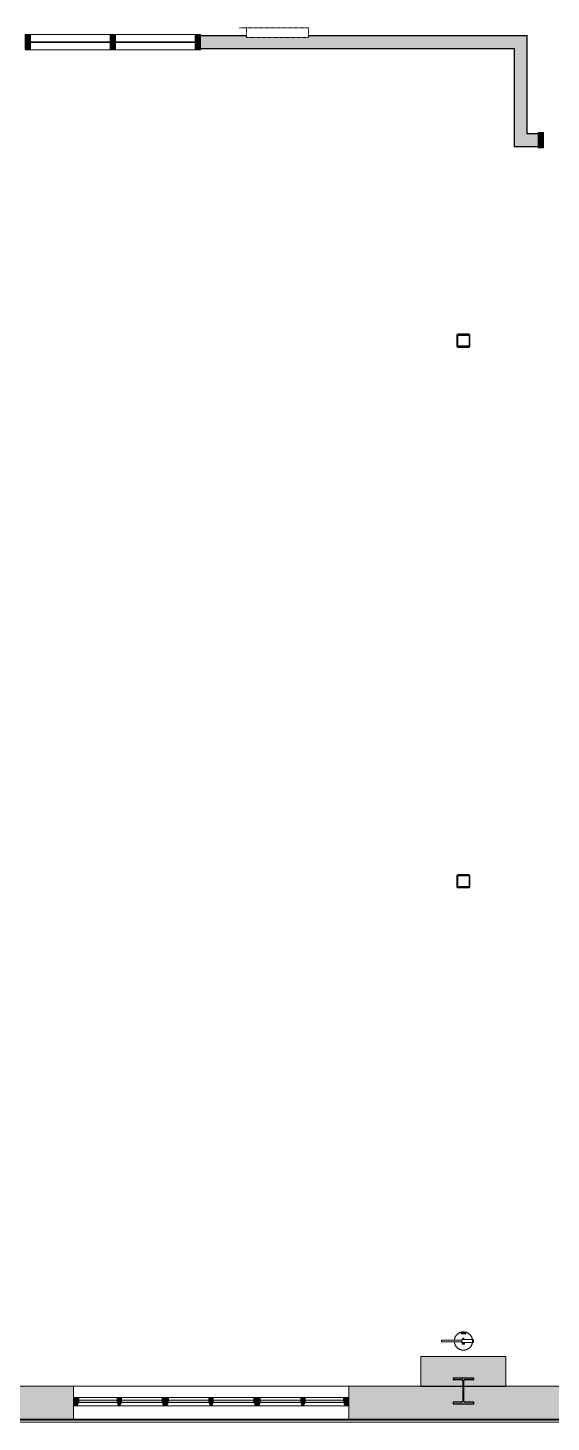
# Model space of a CAD drawing. Header units: inches. Extents: x -3803 to -1421, y -3454 to -210.
# Drawn here: x -2978 to -2774, y -3451 to -2909 of the extents above; entities that cross this region are included whole.
import ezdxf

# ---------------------------------------------------------------- set-up
doc = ezdxf.new("R2010")
doc.units = ezdxf.units.IN
doc.header["$MEASUREMENT"] = 0
doc.linetypes.add('Hidden Equipment- BSALS', pattern=[0.0625, 0.03125, -0.03125])
doc.linetypes.add('Hidden Equipment- LTP', pattern=[0.0625, 0.03125, -0.03125])
for name, color, linetype, lineweight in [('A-GLAZ-CURT', 52, 'Continuous', 13), ('A-GLAZ-CWMG', 51, 'Continuous', 13), ('A-WALL', 113, 'Continuous', 13), ('A-WALL-PATT', 111, 'Continuous', 13), ('I-WALL', 2, 'Continuous', 13), ('Q-CASE', 31, 'Continuous', 13), ('Q-SPCQ', 91, 'Continuous', 13), ('S-COLS', 52, 'Continuous', 13)]:
    doc.layers.add(name, color=color, linetype=linetype, lineweight=lineweight)

# ---------------------------------------------------------------- blocks, each defined once
blk = doc.blocks.new('_STL - Column - W Shape - 2017v1 - W10x39-1327149-DIMENSION PLAN - LEVEL 2 _579_ - 2__ - CAD')
at = {"layer": 'S-COLS'}
blk.add_hatch(color=130, dxfattribs=at).paths.add_polyline_path([(3.99, -4.96), (3.99, -4.43), (0.66, -4.43), (0.31, -4.28), (0.16, -3.93), (0.16, 3.93), (0.31, 4.28), (0.66, 4.43), (3.99, 4.43), (3.99, 4.96), (-4, 4.96), (-4, 4.43), (-0.66, 4.43), (-0.31, 4.28), (-0.16, 3.93), (-0.16, -3.93), (-0.31, -4.28), (-0.66, -4.43), (-4, -4.43), (-4, -4.96)], flags=0)
at = {"layer": 'S-COLS', "color": 253, "lineweight": 25}
for p, q in [((3.99, 4.96), (-4, 4.96)), ((-4, 4.96), (-4, 4.43)), ((-4, 4.43), (-0.66, 4.43)), ((-0.16, 3.93), (-0.16, -3.93)), ((0.16, -3.93), (0.16, 3.93)), ((0.66, 4.43), (3.99, 4.43)), ((3.99, 4.43), (3.99, 4.96)), ((-0.66, -4.43), (-4, -4.43)), ((-4, -4.43), (-4, -4.96)), ((-4, -4.96), (3.99, -4.96)), ((3.99, -4.43), (0.66, -4.43)), ((3.99, -4.96), (3.99, -4.43))]:
    blk.add_line(p, q, dxfattribs=at)
for centre, start, end in [((-0.66, 3.93), 0, 90), ((0.66, 3.93), 90, 180), ((-0.66, -3.93), 270, 0), ((0.66, -3.93), 180, 270)]:
    blk.add_arc(centre, 0.5, start, end, dxfattribs=at)
blk = doc.blocks.new('15830016-STRUCT_MARTINEZ-MOORE_CENTRAL_v2018_rvt-1-DIMENSION PLAN - LEVEL 2 _579_ - 2__ - CAD')
at = {"layer": 'S-COLS', "lineweight": 5}
h = blk.add_hatch(color=50, dxfattribs=at)
h.paths.add_polyline_path([(-2810.46, -3033.14), (-2806.33, -3033.14), (-2806.02, -3033.01), (-2805.9, -3032.71), (-2805.9, -3028.58), (-2806.02, -3028.27), (-2806.33, -3028.14), (-2810.46, -3028.14), (-2810.77, -3028.27), (-2810.9, -3028.58), (-2810.9, -3032.71), (-2810.77, -3033.01)], flags=0)
h.paths.add_polyline_path([(-2810.46, -3032.83), (-2810.55, -3032.79), (-2810.58, -3032.71), (-2810.55, -3028.49), (-2810.46, -3028.45), (-2806.24, -3028.49), (-2806.21, -3028.58), (-2806.24, -3032.79), (-2806.33, -3032.83)], flags=0)
h = blk.add_hatch(color=50, dxfattribs=at)
h.paths.add_polyline_path([(-2806.33, -3243.14), (-2806.02, -3243.01), (-2805.9, -3242.71), (-2805.9, -3238.58), (-2806.02, -3238.27), (-2806.33, -3238.14), (-2810.46, -3238.14), (-2810.77, -3238.27), (-2810.9, -3238.58), (-2810.9, -3242.71), (-2810.77, -3243.01), (-2810.46, -3243.14)], flags=0)
h.paths.add_polyline_path([(-2806.33, -3242.83), (-2810.55, -3242.79), (-2810.58, -3242.71), (-2810.55, -3238.49), (-2810.46, -3238.45), (-2806.24, -3238.49), (-2806.21, -3238.58), (-2806.24, -3242.79)], flags=0)
at = {"layer": 'S-COLS', "color": 253, "lineweight": 25}
for p, q in [((-2810.9, -3028.58), (-2810.9, -3032.71)), ((-2810.58, -3032.71), (-2810.58, -3028.58)), ((-2806.33, -3028.14), (-2810.46, -3028.14)), ((-2810.46, -3028.45), (-2806.33, -3028.45)), ((-2806.33, -3032.83), (-2810.46, -3032.83)), ((-2806.21, -3028.58), (-2806.21, -3032.71)), ((-2805.9, -3032.71), (-2805.9, -3028.58)), ((-2810.46, -3033.14), (-2806.33, -3033.14)), ((-2810.9, -3238.58), (-2810.9, -3242.71)), ((-2810.58, -3242.71), (-2810.58, -3238.58)), ((-2806.33, -3238.14), (-2810.46, -3238.14)), ((-2810.46, -3238.45), (-2806.33, -3238.45)), ((-2806.21, -3238.58), (-2806.21, -3242.71)), ((-2805.9, -3242.71), (-2805.9, -3238.58)), ((-2806.33, -3242.83), (-2810.46, -3242.83)), ((-2810.46, -3243.14), (-2806.33, -3243.14))]:
    blk.add_line(p, q, dxfattribs=at)
for centre, radius, start, end in [((-2810.46, -3028.58), 0.435, 90, 180), ((-2810.46, -3032.71), 0.435, 180, 270), ((-2810.46, -3028.58), 0.123, 90, 180), ((-2810.46, -3032.71), 0.123, 180, 270), ((-2806.33, -3028.58), 0.435, 0, 90), ((-2806.33, -3028.58), 0.123, 0, 90), ((-2806.33, -3032.71), 0.435, 270, 0), ((-2806.33, -3032.71), 0.123, 270, 0), ((-2810.46, -3238.58), 0.435, 90, 180), ((-2810.46, -3238.58), 0.123, 90, 180), ((-2806.33, -3238.58), 0.435, 0, 90), ((-2806.33, -3238.58), 0.123, 0, 90), ((-2810.46, -3242.71), 0.435, 180, 270), ((-2810.46, -3242.71), 0.123, 180, 270), ((-2806.33, -3242.71), 0.435, 270, 0), ((-2806.33, -3242.71), 0.123, 270, 0)]:
    blk.add_arc(centre, radius, start, end, dxfattribs=at)
at = {"color": 250, "lineweight": 13}
blk.add_blockref('_STL - Column - W Shape - 2017v1 - W10x39-1327149-DIMENSION PLAN - LEVEL 2 _579_ - 2__ - CAD', (-2808.4, -3438.64), dxfattribs=at)
blk = doc.blocks.new('Basic Wall _ B3-4 7_8_-BSALS - ___-3567757-DIMENSION PLAN - LEVEL 2 _579_ - 2__ - CAD')
at = {"layer": 'I-WALL', "lineweight": 20}
for p, q in [((-2783.7, -2950.32), (-2783.57, -2950.19)), ((-2779.33, -2950.19), (-2783.57, -2950.19)), ((-2713.4, -2950.19), (-2719.33, -2950.19)), ((-2713.4, -2950.19), (-2713.27, -2950.32))]:
    blk.add_line(p, q, dxfattribs=at)
blk = doc.blocks.new('Basic Wall _ B3-4 7_8_-BSALS - ___-3567756-DIMENSION PLAN - LEVEL 2 _579_ - 2__ - CAD')
at = {"layer": 'I-WALL', "lineweight": 20}
for p, q in [((-2788.7, -2955.32), (-2788.57, -2955.19)), ((-2779.33, -2955.32), (-2788.7, -2955.32)), ((-2708.27, -2955.32), (-2719.33, -2955.32)), ((-2708.4, -2955.19), (-2708.27, -2955.32))]:
    blk.add_line(p, q, dxfattribs=at)
blk = doc.blocks.new('Basic Wall _ B3-4 7_8_-BSALS - ___-3567759-DIMENSION PLAN - LEVEL 2 _579_ - 2__ - CAD')
at = {"layer": 'I-WALL', "lineweight": 20}
for p, q in [((-2783.7, -2912.27), (-2783.57, -2912.14)), ((-2783.57, -2912.14), (-2783.57, -2950.19)), ((-2783.57, -2950.19), (-2783.7, -2950.32))]:
    blk.add_line(p, q, dxfattribs=at)
blk = doc.blocks.new('Basic Wall _ B3-4 7_8_-BSALS - ___-3567758-DIMENSION PLAN - LEVEL 2 _579_ - 2__ - CAD')
at = {"layer": 'I-WALL', "lineweight": 20}
for p, q in [((-2788.7, -2917.27), (-2788.57, -2917.14)), ((-2788.7, -2917.27), (-2788.7, -2955.32)), ((-2788.57, -2955.19), (-2788.7, -2955.32))]:
    blk.add_line(p, q, dxfattribs=at)
blk = doc.blocks.new('level 2 - band2 - level 2 - band-474741-DIMENSION PLAN - LEVEL 2 _579_ - 2__ - CAD')
at = {"layer": 'A-WALL', "lineweight": 20}
for p, q in [((-2614.4, -3450.02), (-3198.4, -3450.02)), ((-2614.4, -3450.77), (-3198.4, -3450.77))]:
    blk.add_line(p, q, dxfattribs=at)
blk = doc.blocks.new('Rectangular Mullion - 2 x 6 interior mullion-383682-DIMENSION PLAN - LEVEL 2 _579_ - 2__ - CAD')
at = {"layer": 'A-GLAZ-CWMG', "lineweight": 9}
blk.add_hatch(color=90, dxfattribs=at).paths.add_polyline_path([(-2, -2.9375), (-2, 2.9375), (0, 2.9375), (0, -2.9375)], flags=0)
at = {"layer": 'A-GLAZ-CWMG', "lineweight": 20}
for p, q in [((-2, 2.9375), (0, 2.9375)), ((-2, -2.9375), (-2, 2.9375)), ((0, 2.9375), (0, -2.9375)), ((0, -2.9375), (-2, -2.9375))]:
    blk.add_line(p, q, dxfattribs=at)
blk = doc.blocks.new('System Panel - interior glazed panels-384497-DIMENSION PLAN - LEVEL 2 _579_ - 2__ - CAD')
at = {"layer": 'A-GLAZ-CURT', "lineweight": 9}
blk.add_hatch(color=90, dxfattribs=at).paths.add_polyline_path([(15.5, -0.13), (15.5, 0.12), (-15.5, 0.12), (-15.5, -0.13), (14.57, -0.13)], flags=0)
at = {"layer": 'A-GLAZ-CURT', "lineweight": 20}
for p, q in [((15.5, 0.12), (-15.5, 0.12)), ((-15.5, 0.12), (-15.5, -0.13)), ((15.5, -0.13), (15.5, 0.12)), ((-15.5, -0.13), (15.5, -0.13))]:
    blk.add_line(p, q, dxfattribs=at)
blk = doc.blocks.new('Rectangular Mullion - 6 x 6 interior mullion-384504-DIMENSION PLAN - LEVEL 2 _579_ - 2__ - CAD')
at = {"layer": 'A-GLAZ-CWMG', "lineweight": 9}
for p, q in [((-2976.57, -2911.77), (-2945.57, -2911.77)), ((-2945.57, -2917.64), (-2976.57, -2917.64))]:
    blk.add_line(p, q, dxfattribs=at)
blk = doc.blocks.new('Rectangular Mullion - 2 x 6 interior mullion-383853-DIMENSION PLAN - LEVEL 2 _579_ - 2__ - CAD')
at = {"layer": 'A-GLAZ-CWMG', "lineweight": 9}
blk.add_hatch(color=90, dxfattribs=at).paths.add_polyline_path([(0, 2.9375), (0, -2.9375), (-2, -2.9375), (-2, 2.9375)], flags=0)
at = {"layer": 'A-GLAZ-CWMG', "lineweight": 20}
for p, q in [((-2, 2.9375), (0, 2.9375)), ((-2, -2.9375), (-2, 2.9375)), ((0, 2.9375), (0, -2.9375)), ((0, -2.9375), (-2, -2.9375))]:
    blk.add_line(p, q, dxfattribs=at)
blk = doc.blocks.new('Rectangular Mullion - 2 x 6 interior mullion-383857-DIMENSION PLAN - LEVEL 2 _579_ - 2__ - CAD')
at = {"layer": 'A-GLAZ-CWMG', "lineweight": 9}
blk.add_hatch(color=90, dxfattribs=at).paths.add_polyline_path([(1, 2.9375), (1, -2.9375), (-1, -2.9375), (-1, 2.9375)], flags=0)
at = {"layer": 'A-GLAZ-CWMG', "lineweight": 20}
for p, q in [((-1, 2.9375), (1, 2.9375)), ((-1, -2.9375), (-1, 2.9375)), ((1, 2.9375), (1, -2.9375)), ((1, -2.9375), (-1, -2.9375))]:
    blk.add_line(p, q, dxfattribs=at)
blk = doc.blocks.new('Equip-Fire_Extinguisher-Bracket-Mnt-BSALS - FEB-235807-DIMENSION PLAN - LEVEL 2 _579_ - 2__ - CAD')
at = {"layer": 'Q-SPCQ', "lineweight": 20}
for p, q in [((-0.89, 3.2), (0.89, 3.2)), ((-0.89, 2.81), (-0.89, 3.2)), ((-0.89, 2.71), (-0.89, 2.81)), ((-0.89, 2.81), (0.89, 2.81)), ((-0.81, 2.81), (-0.81, 2.71)), ((-0.59, -0.59), (-0.59, 0.59)), ((-0.2, 1.1), (-0.2, 0.59)), ((-0.2, 1.1), (0.2, 1.1)), ((-0.19, 1.1), (-0.2, 1.1)), ((0.2, 1.1), (0.19, 1.1)), ((0.2, 0.59), (0.2, 1.1)), ((0.81, 2.71), (0.81, 2.81)), ((0.89, 3.2), (0.89, 2.81)), ((0.89, 2.81), (0.89, 2.71)), ((3.54, 0.59), (3.54, -0.59)), ((3.94, 0.46), (3.94, 0.51)), ((3.94, 0.46), (3.94, -0.46)), ((-0.47, -0.8), (-0.47, -1.27)), ((-0.47, -0.8), (0.47, -0.8)), ((-0.45, -0.8), (-0.47, -0.8)), ((-0.47, -1.27), (-0.45, -1.27)), ((0.47, -1.27), (-0.47, -1.27)), ((-0.2, -0.59), (-0.2, -0.8)), ((0.2, -0.8), (0.2, -0.59)), ((0.47, -0.8), (0.45, -0.8)), ((0.45, -1.27), (0.47, -1.27)), ((0.47, -1.27), (0.47, -0.8)), ((3.94, -0.51), (3.94, -0.46))]:
    blk.add_line(p, q, dxfattribs=at)
at = {"layer": 'Q-SPCQ', "lineweight": 20, "flags": 128}
for points in [[(-8.22, -0.35), (-8.29, -0.35), (-8.36, -0.32), (-8.43, -0.28), (-8.48, -0.23), (-8.52, -0.17), (-8.55, -0.1), (-8.57, -0.03), (-8.57, 0.04), (-8.55, 0.12), (-8.52, 0.19), (-8.47, 0.25), (-8.42, 0.29), (-8.37, 0.32), (-8.29, 0.35), (-8.22, 0.35)], [(-0.59, 0.35), (-2.13, 0.35), (-3.61, 0.35), (-4.89, 0.35), (-5.96, 0.35), (-6.82, 0.35), (-7.47, 0.35), (-7.92, 0.35), (-8.17, 0.35), (-8.2, 0.35), (-8.03, 0.35)], [(-8.03, 0.35), (-8.2, 0.35), (-8.17, 0.35), (-7.92, 0.35), (-7.47, 0.35), (-6.82, 0.35), (-5.96, 0.35), (-4.89, 0.35), (-3.61, 0.35), (-2.13, 0.35), (-0.59, 0.35)], [(3.49, 0.59), (3.47, 0.7), (3.44, 0.84), (3.41, 0.98), (3.36, 1.11), (3.32, 1.25), (3.26, 1.38), (3.21, 1.51), (3.14, 1.64), (3.07, 1.76), (3, 1.88), (2.92, 2), (2.84, 2.12), (2.76, 2.23), (2.66, 2.34), (2.57, 2.44), (2.47, 2.54), (2.37, 2.64), (2.26, 2.73), (2.15, 2.82), (2.03, 2.9), (1.91, 2.98), (1.79, 3.06), (1.67, 3.13), (1.54, 3.19), (1.41, 3.25), (1.28, 3.3), (1.15, 3.35), (1.02, 3.39), (0.88, 3.43), (0.74, 3.46), (0.6, 3.49), (0.46, 3.51), (0.32, 3.53), (0.18, 3.54), (0.04, 3.54), (-0.1, 3.54), (-0.25, 3.53), (-0.39, 3.52), (-0.53, 3.5), (-0.67, 3.48), (-0.81, 3.45), (-0.94, 3.42), (-1.08, 3.38), (-1.21, 3.33), (-1.34, 3.28), (-1.47, 3.22), (-1.6, 3.16), (-1.73, 3.09), (-1.85, 3.02), (-1.97, 2.95), (-2.09, 2.86), (-2.2, 2.78), (-2.31, 2.69), (-2.41, 2.59), (-2.52, 2.5), (-2.61, 2.39), (-2.71, 2.29), (-2.8, 2.18), (-2.88, 2.06), (-2.96, 1.95), (-3.04, 1.83), (-3.11, 1.7), (-3.17, 1.58), (-3.23, 1.45), (-3.29, 1.32), (-3.34, 1.19), (-3.38, 1.05), (-3.42, 0.92), (-3.46, 0.78), (-3.49, 0.64), (-3.51, 0.5), (-3.53, 0.36)], [(-8.03, -0.35), (-8.2, -0.35), (-8.17, -0.35), (-7.92, -0.35), (-7.47, -0.35), (-6.82, -0.35), (-5.96, -0.35), (-4.89, -0.35), (-3.61, -0.35), (-2.13, -0.35), (-0.59, -0.35)], [(-0.59, -0.35), (-2.13, -0.35), (-3.61, -0.35), (-4.89, -0.35), (-5.96, -0.35), (-6.82, -0.35), (-7.47, -0.35), (-7.92, -0.35), (-8.17, -0.35), (-8.2, -0.35), (-8.03, -0.35)], [(-3.53, -0.35), (-3.52, -0.42), (-3.5, -0.56), (-3.47, -0.7), (-3.44, -0.84), (-3.41, -0.98), (-3.36, -1.11), (-3.32, -1.25), (-3.26, -1.38), (-3.21, -1.51), (-3.14, -1.64), (-3.07, -1.76), (-3, -1.88), (-2.92, -2), (-2.84, -2.12), (-2.76, -2.23), (-2.66, -2.34), (-2.57, -2.44), (-2.47, -2.54), (-2.37, -2.64), (-2.26, -2.73), (-2.15, -2.82), (-2.03, -2.9), (-1.91, -2.98), (-1.79, -3.06), (-1.67, -3.13), (-1.54, -3.19), (-1.41, -3.25), (-1.28, -3.3), (-1.15, -3.35), (-1.02, -3.39), (-0.88, -3.43), (-0.74, -3.46), (-0.6, -3.49), (-0.46, -3.51), (-0.32, -3.53), (-0.18, -3.54), (-0.04, -3.54), (0.1, -3.54), (0.25, -3.53), (0.39, -3.52), (0.53, -3.5), (0.67, -3.48), (0.81, -3.45), (0.94, -3.42), (1.08, -3.38), (1.21, -3.33), (1.34, -3.28), (1.47, -3.22), (1.6, -3.16), (1.73, -3.09), (1.85, -3.02), (1.97, -2.95), (2.09, -2.86), (2.2, -2.78), (2.31, -2.69), (2.41, -2.59), (2.52, -2.5), (2.61, -2.39), (2.71, -2.29), (2.8, -2.18), (2.88, -2.06), (2.96, -1.95), (3.04, -1.83), (3.11, -1.7), (3.17, -1.58), (3.23, -1.45), (3.29, -1.32), (3.34, -1.19), (3.38, -1.05), (3.42, -0.92), (3.46, -0.78), (3.49, -0.64), (3.49, -0.59)]]:
    blk.add_lwpolyline(points, dxfattribs=at)
at = {"layer": 'Q-SPCQ', "lineweight": 20}
for start, end in [(118.4338, 121.2684), (58.8541, 61.3152), (238.8541, 241.3152), (298.4338, 301.2684)]:
    blk.add_arc((0, 0), 3.54, start, end, dxfattribs=at)
for centre, start_param, end_param in [((-0.01, 1.79), 1.719907, 1.734919), ((0.01, 1.79), 1.406674, 1.421685)]:
    blk.add_ellipse(centre, major_axis=(5.38, 0), ratio=0.173648, start_param=start_param, end_param=end_param, dxfattribs=at)
for points in [[(-0.89, 2.71), (-0.89, 2.74), (-0.89, 2.78), (-0.89, 2.81)], [(-0.59, 0.59), (-0.12, 0.59), (1.26, 0.59), (3.54, 0.59)], [(0.89, 2.81), (0.89, 2.78), (0.89, 2.74), (0.89, 2.71)], [(3.54, 0.51), (3.68, 0.51), (3.81, 0.51), (3.94, 0.51)], [(3.54, 0.46), (3.68, 0.46), (3.81, 0.46), (3.94, 0.46)], [(3.54, -0.59), (1.26, -0.59), (-0.12, -0.59), (-0.59, -0.59)], [(3.94, -0.46), (3.81, -0.46), (3.68, -0.46), (3.54, -0.46)], [(3.94, -0.51), (3.81, -0.51), (3.68, -0.51), (3.54, -0.51)]]:
    blk.add_open_spline(points, degree=3, dxfattribs=at)
blk = doc.blocks.new('TV LCD 32 PDI CV3200P - LTP - DISPLAY _VERT_-235779-DIMENSION PLAN - LEVEL 2 _579_ - 2__ - CAD')
at = {"layer": 'Q-SPCQ', "linetype": 'Hidden Equipment- LTP', "lineweight": 20}
for p, q in [((-24, 0), (-24, -3.75)), ((0, 0), (-24, 0)), ((0, 0), (-24, 0)), ((-24, 0), (-24, -3.75)), ((0, -3.75), (0, 0)), ((0, -3.75), (0, 0)), ((-24, -3.75), (0, -3.75)), ((-24, -3.75), (0, -3.75)), ((0, -3.75), (2.92, -3.75)), ((0.52, -3.75), (0, -3.75)), ((0, -3.75), (0.52, -3.75))]:
    blk.add_line(p, q, dxfattribs=at)
blk = doc.blocks.new('Basic Wall _ B3-4 7_8_-BSALS - ___-3567803-DIMENSION PLAN - LEVEL 2 _579_ - 2__ - CAD')
at = {"layer": 'I-WALL', "lineweight": 20}
for p in [(-2910.57, -2917.27), (-2788.57, -2917.14)]:
    blk.add_line(p, (-2788.7, -2917.27), dxfattribs=at)
blk = doc.blocks.new('Basic Wall _ B3-4 7_8_-BSALS - ___-3567802-DIMENSION PLAN - LEVEL 2 _579_ - 2__ - CAD')
at = {"layer": 'I-WALL', "lineweight": 20}
for p, q in [((-2910.57, -2912.14), (-2892.61, -2912.14)), ((-2868.61, -2912.14), (-2783.57, -2912.14)), ((-2783.57, -2912.14), (-2783.7, -2912.27))]:
    blk.add_line(p, q, dxfattribs=at)
blk = doc.blocks.new('Casework 56 - Casework 1-549904-DIMENSION PLAN - LEVEL 2 _579_ - 2__ - CAD')
at = {"layer": 'Q-CASE', "lineweight": 20}
for p, q in [((-2852.9, -3436.77), (-2959.9, -3436.77)), ((-2959.9, -3436.77), (-2852.9, -3436.77)), ((-2957.83, -3441.2), (-2959.9, -3441.2)), ((-2942.91, -3441.2), (-2957.83, -3441.2)), ((-2941.22, -3441.2), (-2942.91, -3441.2)), ((-2925.45, -3441.2), (-2941.22, -3441.2)), ((-2923.01, -3441.2), (-2925.45, -3441.2)), ((-2907.24, -3441.2), (-2923.01, -3441.2)), ((-2905.55, -3441.2), (-2907.24, -3441.2)), ((-2889.78, -3441.2), (-2905.55, -3441.2)), ((-2887.34, -3441.2), (-2889.78, -3441.2)), ((-2871.57, -3441.2), (-2887.34, -3441.2)), ((-2869.89, -3441.2), (-2871.57, -3441.2)), ((-2854.96, -3441.2), (-2869.89, -3441.2)), ((-2852.9, -3441.2), (-2854.96, -3441.2))]:
    blk.add_line(p, q, dxfattribs=at)
blk = doc.blocks.new('System Panel - Winco Glass-383906-DIMENSION PLAN - LEVEL 2 _579_ - 2__ - CAD')
at = {"layer": 'A-GLAZ-CURT', "lineweight": 9}
blk.add_hatch(color=90, dxfattribs=at).paths.add_polyline_path([(7.46, 0), (7.46, 1), (-7.46, 1), (-7.46, 0)], flags=0)
at = {"layer": 'A-GLAZ-CURT', "lineweight": 20}
for p, q in [((7.46, 1), (-7.46, 1)), ((-7.46, 1), (-7.46, 0)), ((-7.46, 0), (7.46, 0)), ((7.46, 0), (7.46, 1))]:
    blk.add_line(p, q, dxfattribs=at)
blk = doc.blocks.new('System Panel - Winco Glass-383907-DIMENSION PLAN - LEVEL 2 _579_ - 2__ - CAD')
at = {"layer": 'A-GLAZ-CURT', "lineweight": 9}
blk.add_hatch(color=90, dxfattribs=at).paths.add_polyline_path([(7.89, 0), (7.89, 1), (-7.89, 1), (-7.89, 0), (-0.79, 0)], flags=0)
at = {"layer": 'A-GLAZ-CURT', "lineweight": 20}
for p, q in [((7.89, 1), (-7.89, 1)), ((-7.89, 1), (-7.89, 0)), ((-7.89, 0), (7.89, 0)), ((7.89, 0), (7.89, 1))]:
    blk.add_line(p, q, dxfattribs=at)
blk = doc.blocks.new('Rectangular Mullion - Winco Accent Full-Large-383928-DIMENSION PLAN - LEVEL 2 _579_ - 2__ - CAD')
at = {"layer": 'A-GLAZ-CWMG', "lineweight": 9}
blk.add_hatch(color=90, dxfattribs=at).paths.add_polyline_path([(0.64, 1.25), (1.22, 0), (1.22, -2), (-1.22, -2), (-1.22, 0), (-0.64, 1.25)], flags=0)
at = {"layer": 'A-GLAZ-CWMG', "lineweight": 20}
for p, q in [((-1.22, 0), (-0.64, 1.25)), ((-1.22, -2), (-1.22, 0)), ((-0.64, 1.25), (0.64, 1.25)), ((0.64, 1.25), (1.22, 0)), ((1.22, 0), (1.22, -2)), ((1.22, -2), (-1.22, -2))]:
    blk.add_line(p, q, dxfattribs=at)
blk = doc.blocks.new('Rectangular Mullion - Winco Accent Full-383935-DIMENSION PLAN - LEVEL 2 _579_ - 2__ - CAD')
at = {"layer": 'A-GLAZ-CWMG', "lineweight": 9}
blk.add_hatch(color=90, dxfattribs=at).paths.add_polyline_path([(0.26, 1.25), (0.84, 0), (0.84, -2), (-0.84, -2), (-0.84, 0), (-0.26, 1.25)], flags=0)
at = {"layer": 'A-GLAZ-CWMG', "lineweight": 20}
for p, q in [((-0.84, 0), (-0.26, 1.25)), ((-0.84, -2), (-0.84, 0)), ((-0.26, 1.25), (0.26, 1.25)), ((0.26, 1.25), (0.84, 0)), ((0.84, 0), (0.84, -2)), ((0.84, -2), (-0.84, -2))]:
    blk.add_line(p, q, dxfattribs=at)
blk = doc.blocks.new('Rectangular Mullion - Winco Accent Full_Right-Large-383949-DIMENSION PLAN - LEVEL 2 _579_ - 2__ - CAD')
at = {"layer": 'A-GLAZ-CWMG', "lineweight": 9}
blk.add_hatch(color=90, dxfattribs=at).paths.add_polyline_path([(-1.48, 1.25), (-2.06, 0), (-2.06, -2), (0, -2), (0, 1.25)], flags=0)
at = {"layer": 'A-GLAZ-CWMG', "lineweight": 20}
for p, q in [((-1.48, 1.25), (-2.06, 0)), ((-2.06, 0), (-2.06, -2)), ((0, 1.25), (-1.48, 1.25)), ((0, -2), (0, 1.25)), ((-2.06, -2), (0, -2))]:
    blk.add_line(p, q, dxfattribs=at)
blk = doc.blocks.new('Rectangular Mullion - Winco Accent Full_Left-Large-383958-DIMENSION PLAN - LEVEL 2 _579_ - 2__ - CAD')
at = {"layer": 'A-GLAZ-CWMG', "lineweight": 9}
blk.add_hatch(color=90, dxfattribs=at).paths.add_polyline_path([(0, 1.25), (0, -2), (-2.06, -2), (-2.06, 0), (-1.48, 1.25)], flags=0)
at = {"layer": 'A-GLAZ-CWMG', "lineweight": 20}
for p, q in [((-2.06, 0), (-1.48, 1.25)), ((-2.06, -2), (-2.06, 0)), ((-1.48, 1.25), (0, 1.25)), ((0, 1.25), (0, -2)), ((0, -2), (-2.06, -2))]:
    blk.add_line(p, q, dxfattribs=at)
blk = doc.blocks.new('Rectangular Mullion - Winco Accent Full_Right-Large-383959-DIMENSION PLAN - LEVEL 2 _579_ - 2__ - CAD')
at = {"layer": 'A-GLAZ-CWMG', "lineweight": 9}
for p, q in [((-3246.38, -956.57), (-3262.47, -956.57)), ((-3246.96, -953.32), (-3261.89, -953.32))]:
    blk.add_line(p, q, dxfattribs=at)
blk = doc.blocks.new('Rectangular Mullion - Winco Accent Full_Right-Large-383960-DIMENSION PLAN - LEVEL 2 _579_ - 2__ - CAD')
at = {"layer": 'A-GLAZ-CWMG', "lineweight": 9}
for p, q in [((-3281.2, -956.57), (-3298.13, -956.57)), ((-3281.78, -953.32), (-3297.55, -953.32))]:
    blk.add_line(p, q, dxfattribs=at)
blk = doc.blocks.new('Rectangular Mullion - Winco Accent Full_Right-Large-V18-DIMENSION PLAN - LEVEL 2 _579_ - 2__ - CAD')
at = {"layer": 'A-GLAZ-CWMG', "lineweight": 9}
for p, q in [((-3298.66, -956.57), (-3315.59, -956.57)), ((-3299.24, -953.32), (-3315.01, -953.32))]:
    blk.add_line(p, q, dxfattribs=at)
blk = doc.blocks.new('Rectangular Mullion - Winco Accent Full_Right-Large-383961-DIMENSION PLAN - LEVEL 2 _579_ - 2__ - CAD')
at = {"layer": 'A-GLAZ-CWMG', "lineweight": 9}
for p, q in [((-3334.32, -956.57), (-3350.42, -956.57)), ((-3334.91, -953.32), (-3349.83, -953.32))]:
    blk.add_line(p, q, dxfattribs=at)

msp = doc.modelspace()

# ---------------------------------------------------------------- hatches: boundary and pattern name
at = {"layer": 'A-WALL-PATT', "lineweight": 5}
h = msp.add_hatch(color=50, dxfattribs=at)
h.paths.add_polyline_path([(-2910.57, -2917.14), (-2788.57, -2917.14), (-2788.57, -2912.27), (-2868.61, -2912.27), (-2868.61, -2912.89), (-2892.61, -2912.89), (-2892.61, -2912.27), (-2910.57, -2912.27), (-2910.57, -2913.61)], flags=0)
h.paths.add_polyline_path([(-3001.51, -2917.14), (-3001.51, -2912.27), (-3003.95, -2912.27), (-3003.95, -2917.14)], flags=0)
msp.add_hatch(color=50, dxfattribs=at).paths.add_polyline_path([(-2783.7, -2950.32), (-2783.7, -2912.27), (-2788.57, -2912.27), (-2788.57, -2950.32)], flags=0)
h = msp.add_hatch(color=50, dxfattribs=at)
h.paths.add_polyline_path([(-2708.4, -2955.19), (-2708.4, -2950.32), (-2719.33, -2950.32), (-2719.33, -2955.19)], flags=0)
h.paths.add_polyline_path([(-2783.63, -2955.19), (-2779.33, -2955.19), (-2779.33, -2950.32), (-2788.57, -2950.32), (-2788.57, -2955.19)], flags=0)
at = {"layer": 'A-WALL-PATT', "lineweight": 20}
msp.add_hatch(color=10, dxfattribs=at).paths.add_polyline_path([(-2803.99, -3436.89), (-2791.9, -3436.89), (-2791.9, -3425.27), (-2824.9, -3425.27), (-2824.9, -3436.89), (-2808.56, -3436.89), (-2808.56, -3434.71), (-2808.7, -3434.36), (-2809.06, -3434.21), (-2812.39, -3434.21), (-2812.39, -3433.68), (-2804.4, -3433.71), (-2804.4, -3434.21), (-2807.74, -3434.21), (-2808.09, -3434.36), (-2808.24, -3434.71), (-2808.24, -3436.89), (-2804.4, -3436.89)], flags=0)
h = msp.add_hatch(color=10, dxfattribs=at)
h.paths.add_polyline_path([(-3525.4, -3449.64), (-3525.4, -3436.77), (-3577.47, -3436.78), (-3577.47, -3441.89), (-3577.87, -3441.89), (-3577.87, -3439.16), (-3577.98, -3438.88), (-3578.26, -3438.77), (-3584.61, -3438.77), (-3584.88, -3438.88), (-3585, -3439.16), (-3585, -3441.89), (-3585.4, -3441.89), (-3585.4, -3436.77), (-3590.4, -3436.77), (-3590.4, -3449.64)], flags=0)
h.paths.add_polyline_path([(-3461.4, -3449.64), (-3351.9, -3449.64), (-3351.9, -3436.77), (-3396.24, -3436.77), (-3396.24, -3442.57), (-3396.09, -3442.92), (-3395.74, -3443.07), (-3392.4, -3443.07), (-3392.4, -3443.6), (-3400.39, -3443.6), (-3400.39, -3443.07), (-3397.06, -3443.07), (-3396.7, -3442.92), (-3396.56, -3442.57), (-3396.56, -3436.77), (-3461.4, -3436.77)], flags=0)
h.paths.add_polyline_path([(-2264.9, -3449.64), (-2241.27, -3449.64), (-2241.27, -3436.77), (-2264.9, -3436.77), (-2264.9, -3448.57)], flags=0)
h.paths.add_polyline_path([(-2376.45, -3449.64), (-2371.9, -3449.64), (-2371.9, -3436.77), (-2416.24, -3436.77), (-2416.24, -3442.57), (-2416.09, -3442.92), (-2415.74, -3443.07), (-2412.4, -3443.07), (-2412.4, -3443.6), (-2420.39, -3443.6), (-2420.39, -3443.07), (-2417.06, -3443.07), (-2416.7, -3442.92), (-2416.56, -3442.57), (-2416.56, -3436.77), (-2460.9, -3436.77), (-2460.9, -3449.64), (-2412.4, -3449.64)], flags=0)
h.paths.add_polyline_path([(-3244.9, -3449.64), (-3155.9, -3449.64), (-3155.9, -3436.77), (-3200.24, -3436.77), (-3200.24, -3442.57), (-3200.09, -3442.92), (-3199.74, -3443.07), (-3196.4, -3443.07), (-3196.4, -3443.6), (-3204.39, -3443.6), (-3204.39, -3443.07), (-3201.06, -3443.07), (-3200.7, -3442.92), (-3200.56, -3442.57), (-3200.56, -3436.77), (-3244.9, -3436.77), (-3244.9, -3443.6)], flags=0)
h.paths.add_polyline_path([(-3048.9, -3449.64), (-2959.9, -3449.64), (-2959.9, -3436.77), (-3004.24, -3436.77), (-3004.24, -3442.57), (-3004.09, -3442.92), (-3003.74, -3443.07), (-3000.4, -3443.07), (-3000.4, -3443.6), (-3008.39, -3443.6), (-3008.39, -3443.07), (-3005.06, -3443.07), (-3004.7, -3442.92), (-3004.56, -3442.57), (-3004.56, -3436.77), (-3048.9, -3436.77)], flags=0)
h.paths.add_polyline_path([(-2852.9, -3449.64), (-2763.9, -3449.64), (-2763.9, -3436.77), (-2808.24, -3436.77), (-2808.24, -3442.57), (-2808.09, -3442.92), (-2807.74, -3443.07), (-2804.4, -3443.07), (-2804.4, -3443.6), (-2812.39, -3443.6), (-2812.39, -3443.07), (-2809.06, -3443.07), (-2808.7, -3442.92), (-2808.56, -3442.57), (-2808.56, -3436.77), (-2852.9, -3436.77), (-2852.9, -3448.57)], flags=0)
h.paths.add_polyline_path([(-2656.9, -3449.64), (-2567.9, -3449.64), (-2567.9, -3436.77), (-2612.24, -3436.77), (-2612.24, -3442.57), (-2612.09, -3442.92), (-2611.74, -3443.07), (-2608.4, -3443.07), (-2608.4, -3443.6), (-2616.39, -3443.6), (-2616.39, -3443.07), (-2613.06, -3443.07), (-2612.7, -3442.92), (-2612.56, -3442.57), (-2612.56, -3436.77), (-2656.9, -3436.77)], flags=0)
h.paths.add_polyline_path([(-3578.86, -3438.52), (-3578.26, -3438.52), (-3577.98, -3438.4), (-3577.87, -3438.13), (-3577.87, -3436.77), (-3585, -3436.77), (-3585, -3438.13), (-3584.88, -3438.4), (-3584.61, -3438.52), (-3579.27, -3438.52)], flags=0)

# ---------------------------------------------------------------- linework, layer by layer
at = {"layer": 'A-WALL', "lineweight": 20}
for p, q in [((-3004.24, -3436.77), (-2808.56, -3436.77)), ((-2959.9, -3449.64), (-2959.9, -3436.77)), ((-2852.9, -3436.77), (-2852.9, -3449.64)), ((-2808.24, -3436.77), (-2612.56, -3436.77)), ((-3590.4, -3449.64), (-2656.9, -3449.64))]:
    msp.add_line(p, q, dxfattribs=at)
at = {"layer": 'I-WALL', "lineweight": 20}
for p, q in [((-2892.61, -2912.27), (-2910.57, -2912.27)), ((-2910.57, -2912.27), (-2910.57, -2917.14)), ((-2783.7, -2912.27), (-2868.61, -2912.27)), ((-2783.7, -2950.32), (-2783.7, -2912.27)), ((-2910.57, -2917.14), (-2788.57, -2917.14)), ((-2788.57, -2917.14), (-2788.57, -2955.19)), ((-2779.33, -2950.32), (-2783.7, -2950.32)), ((-2779.33, -2955.19), (-2779.33, -2950.32)), ((-2788.57, -2955.19), (-2779.33, -2955.19)), ((-2791.9, -3425.27), (-2824.9, -3425.27)), ((-2824.9, -3425.27), (-2824.9, -3436.89)), ((-2791.9, -3436.89), (-2791.9, -3425.27)), ((-2824.9, -3436.89), (-2808.56, -3436.89)), ((-2808.24, -3436.89), (-2791.9, -3436.89))]:
    msp.add_line(p, q, dxfattribs=at)

# ---------------------------------------------------------------- block references
at = {"lineweight": 5}
msp.add_blockref('15830016-STRUCT_MARTINEZ-MOORE_CENTRAL_v2018_rvt-1-DIMENSION PLAN - LEVEL 2 _579_ - 2__ - CAD', (0, 0), dxfattribs=at)
at = {"layer": 'A-GLAZ-CURT', "lineweight": 9}
for name, p in [('System Panel - interior glazed panels-384497-DIMENSION PLAN - LEVEL 2 _579_ - 2__ - CAD', (-2961.07, -2914.7)), ('System Panel - interior glazed panels-384497-DIMENSION PLAN - LEVEL 2 _579_ - 2__ - CAD', (-2928.07, -2914.7)), ('System Panel - Winco Glass-383906-DIMENSION PLAN - LEVEL 2 _579_ - 2__ - CAD', (-2950.37, -3443.2)), ('System Panel - Winco Glass-383907-DIMENSION PLAN - LEVEL 2 _579_ - 2__ - CAD', (-2933.33, -3443.2)), ('System Panel - Winco Glass-383907-DIMENSION PLAN - LEVEL 2 _579_ - 2__ - CAD', (-2915.12, -3443.2)), ('System Panel - Winco Glass-383907-DIMENSION PLAN - LEVEL 2 _579_ - 2__ - CAD', (-2897.67, -3443.2)), ('System Panel - Winco Glass-383907-DIMENSION PLAN - LEVEL 2 _579_ - 2__ - CAD', (-2879.46, -3443.2)), ('System Panel - Winco Glass-383906-DIMENSION PLAN - LEVEL 2 _579_ - 2__ - CAD', (-2862.42, -3443.2))]:
    msp.add_blockref(name, p, dxfattribs=at)
at = {"layer": 'A-GLAZ-CWMG', "lineweight": 9, "extrusion": (0, 0, -1), "rotation": 180}
for name, p in [('Rectangular Mullion - 2 x 6 interior mullion-383857-DIMENSION PLAN - LEVEL 2 _579_ - 2__ - CAD', (2977.57, -2914.7)), ('Rectangular Mullion - 2 x 6 interior mullion-383857-DIMENSION PLAN - LEVEL 2 _579_ - 2__ - CAD', (2944.57, -2914.7)), ('Rectangular Mullion - 2 x 6 interior mullion-383853-DIMENSION PLAN - LEVEL 2 _579_ - 2__ - CAD', (2910.57, -2914.7)), ('Rectangular Mullion - Winco Accent Full-383935-DIMENSION PLAN - LEVEL 2 _579_ - 2__ - CAD', (2942.06, -3443.2)), ('Rectangular Mullion - Winco Accent Full-Large-383928-DIMENSION PLAN - LEVEL 2 _579_ - 2__ - CAD', (2924.23, -3443.2)), ('Rectangular Mullion - Winco Accent Full-383935-DIMENSION PLAN - LEVEL 2 _579_ - 2__ - CAD', (2906.4, -3443.2)), ('Rectangular Mullion - Winco Accent Full-Large-383928-DIMENSION PLAN - LEVEL 2 _579_ - 2__ - CAD', (2888.56, -3443.2)), ('Rectangular Mullion - Winco Accent Full-383935-DIMENSION PLAN - LEVEL 2 _579_ - 2__ - CAD', (2870.73, -3443.2)), ('Rectangular Mullion - Winco Accent Full_Left-Large-383958-DIMENSION PLAN - LEVEL 2 _579_ - 2__ - CAD', (2852.9, -3443.2))]:
    msp.add_blockref(name, p, dxfattribs=at)
at = {"layer": 'A-GLAZ-CWMG', "lineweight": 9}
for name, p in [('Rectangular Mullion - 6 x 6 interior mullion-384504-DIMENSION PLAN - LEVEL 2 _579_ - 2__ - CAD', (0, 0)), ('Rectangular Mullion - 6 x 6 interior mullion-384504-DIMENSION PLAN - LEVEL 2 _579_ - 2__ - CAD', (33, 0)), ('Rectangular Mullion - Winco Accent Full_Right-Large-383961-DIMENSION PLAN - LEVEL 2 _579_ - 2__ - CAD', (392, -2487.88)), ('Rectangular Mullion - Winco Accent Full_Right-Large-383960-DIMENSION PLAN - LEVEL 2 _579_ - 2__ - CAD', (356.33, -2487.88)), ('Rectangular Mullion - Winco Accent Full_Right-Large-V18-DIMENSION PLAN - LEVEL 2 _579_ - 2__ - CAD', (392, -2487.88)), ('Rectangular Mullion - Winco Accent Full_Right-Large-383960-DIMENSION PLAN - LEVEL 2 _579_ - 2__ - CAD', (392, -2487.88)), ('Rectangular Mullion - Winco Accent Full_Right-Large-V18-DIMENSION PLAN - LEVEL 2 _579_ - 2__ - CAD', (427.67, -2487.88)), ('Rectangular Mullion - Winco Accent Full_Right-Large-383959-DIMENSION PLAN - LEVEL 2 _579_ - 2__ - CAD', (392, -2487.88))]:
    msp.add_blockref(name, p, dxfattribs=at)
at = {"layer": 'A-GLAZ-CWMG', "lineweight": 9, "extrusion": (0, 0, -1)}
msp.add_blockref('Rectangular Mullion - 2 x 6 interior mullion-383682-DIMENSION PLAN - LEVEL 2 _579_ - 2__ - CAD', (2779.33, -2952.75), dxfattribs=at)
at = {"layer": 'A-GLAZ-CWMG', "lineweight": 9, "rotation": 180}
msp.add_blockref('Rectangular Mullion - Winco Accent Full_Right-Large-383949-DIMENSION PLAN - LEVEL 2 _579_ - 2__ - CAD', (-2959.9, -3443.2), dxfattribs=at)
at = {"layer": 'A-WALL', "lineweight": 20}
msp.add_blockref('level 2 - band2 - level 2 - band-474741-DIMENSION PLAN - LEVEL 2 _579_ - 2__ - CAD', (0, 0), dxfattribs=at)
at = {"layer": 'I-WALL', "lineweight": 20}
for name in ['Basic Wall _ B3-4 7_8_-BSALS - ___-3567802-DIMENSION PLAN - LEVEL 2 _579_ - 2__ - CAD', 'Basic Wall _ B3-4 7_8_-BSALS - ___-3567759-DIMENSION PLAN - LEVEL 2 _579_ - 2__ - CAD', 'Basic Wall _ B3-4 7_8_-BSALS - ___-3567803-DIMENSION PLAN - LEVEL 2 _579_ - 2__ - CAD', 'Basic Wall _ B3-4 7_8_-BSALS - ___-3567758-DIMENSION PLAN - LEVEL 2 _579_ - 2__ - CAD', 'Basic Wall _ B3-4 7_8_-BSALS - ___-3567757-DIMENSION PLAN - LEVEL 2 _579_ - 2__ - CAD', 'Basic Wall _ B3-4 7_8_-BSALS - ___-3567756-DIMENSION PLAN - LEVEL 2 _579_ - 2__ - CAD']:
    msp.add_blockref(name, (0, 0), dxfattribs=at)
at = {"layer": 'Q-CASE', "lineweight": 20}
msp.add_blockref('Casework 56 - Casework 1-549904-DIMENSION PLAN - LEVEL 2 _579_ - 2__ - CAD', (0, 0), dxfattribs=at)
at = {"layer": 'Q-SPCQ', "linetype": 'Hidden Equipment- BSALS', "lineweight": 20, "rotation": 180}
msp.add_blockref('TV LCD 32 PDI CV3200P - LTP - DISPLAY _VERT_-235779-DIMENSION PLAN - LEVEL 2 _579_ - 2__ - CAD', (-2892.61, -2912.89), dxfattribs=at)
at = {"layer": 'Q-SPCQ', "linetype": 'Hidden Equipment- BSALS', "lineweight": 20}
msp.add_blockref('Equip-Fire_Extinguisher-Bracket-Mnt-BSALS - FEB-235807-DIMENSION PLAN - LEVEL 2 _579_ - 2__ - CAD', (-2808.4, -3419.27), dxfattribs=at)

doc.saveas('drawing.dxf')
